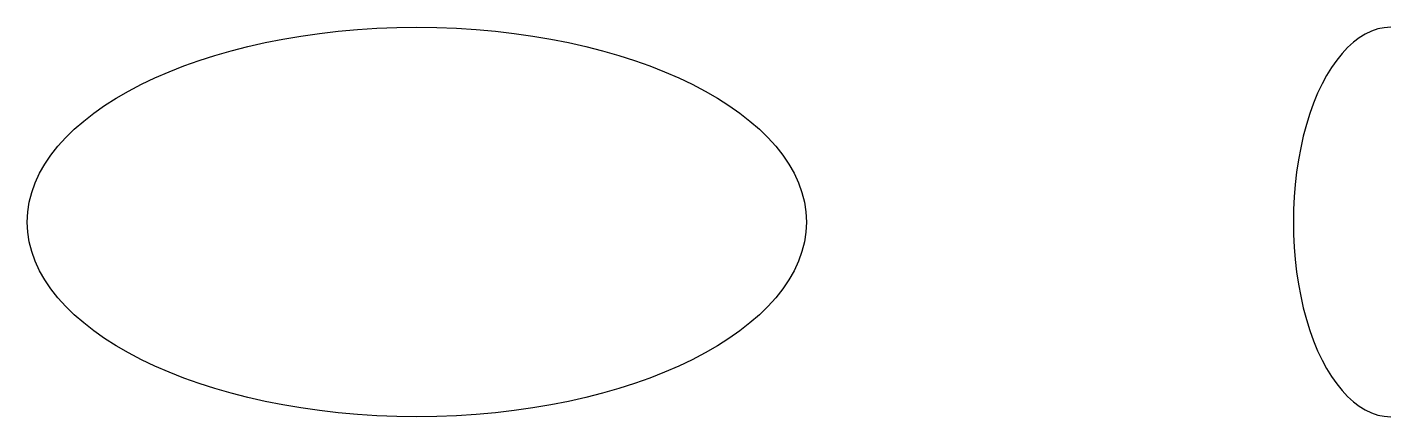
# Model space of a CAD drawing. Header units: millimetres. Extents: x 30 to 100, y 40 to 60.
import ezdxf

# ---------------------------------------------------------------- set-up
doc = ezdxf.new("R2010")
doc.units = ezdxf.units.MM

msp = doc.modelspace()

# ---------------------------------------------------------------- linework, layer by layer
at = {"layer": 'ellipse'}
msp.add_ellipse((50, 50), major_axis=(20, 0), ratio=0.5, dxfattribs=at)
at = {"layer": 'half'}
msp.add_ellipse((100, 50), major_axis=(0, 10), ratio=0.5, start_param=0, end_param=3.141593, dxfattribs=at)

doc.saveas('drawing.dxf')
